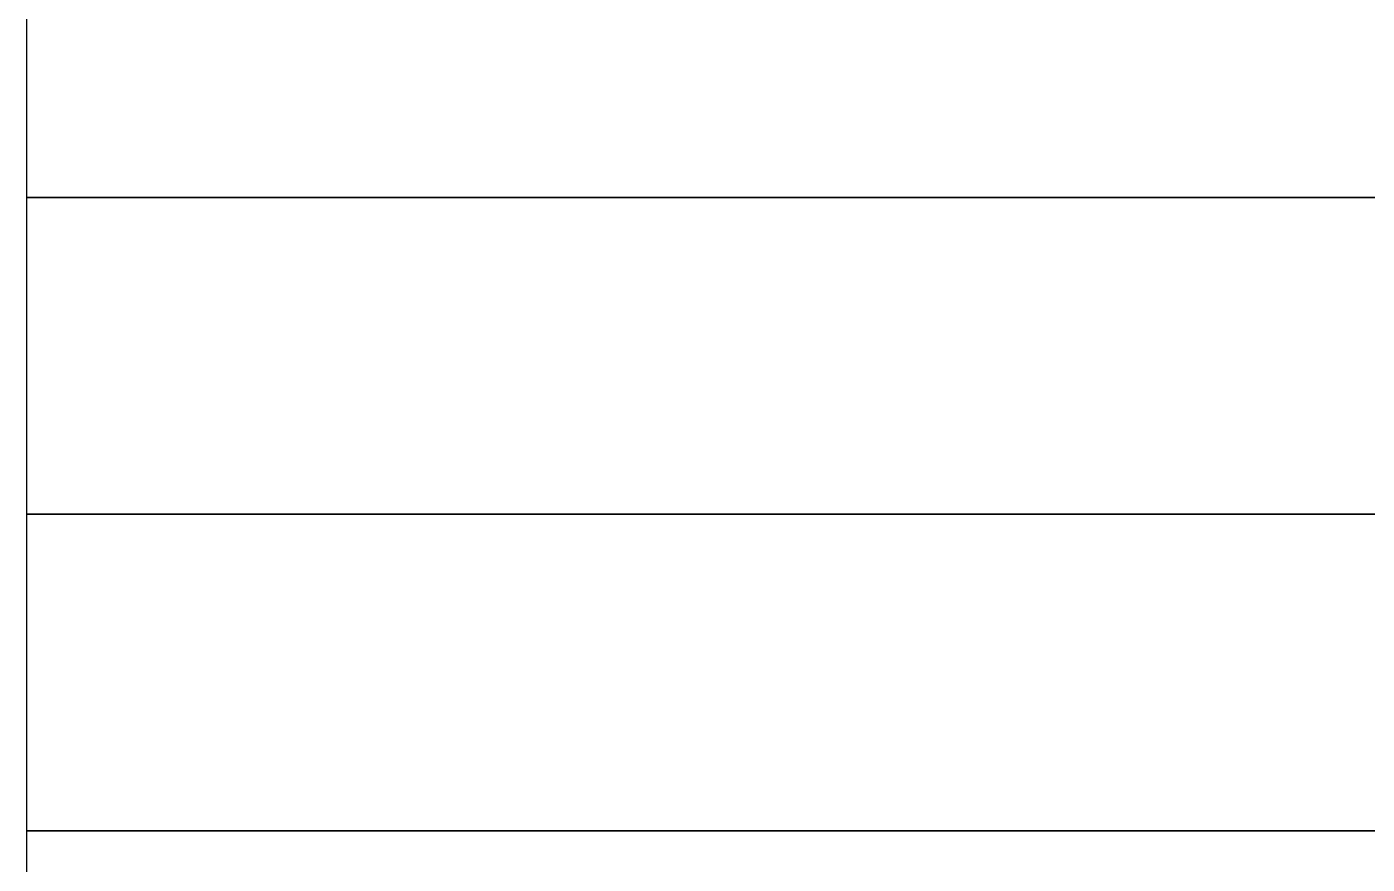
# Model space of a CAD drawing. Extents: x -19 to 297, y 0 to 420.
# Drawn here: x 171.696 to 173.812, y 241.716 to 243.038 of the extents above; entities that cross this region are included whole.
import ezdxf

# ---------------------------------------------------------------- set-up
doc = ezdxf.new("R2010")
doc.units = 0
doc.header["$MEASUREMENT"] = 0
doc.linetypes.add('K5LT_BASIC', pattern=[0])
doc.layers.add('Системный слой', color=7, linetype='Continuous')

# ---------------------------------------------------------------- blocks, each defined once
blk = doc.blocks.new('*U')
at = {"layer": 'Системный слой', "color": 5, "linetype": 'K5LT_BASIC'}
for p, q in [((171.6956, 242.7684), (171.6956, 243.2684)), ((171.6956, 242.2684), (171.6956, 242.7684)), ((171.6956, 242.7684), (175.6956, 242.7684)), ((175.6956, 242.7684), (171.6956, 242.7684)), ((171.6956, 241.7684), (171.6956, 242.2684)), ((171.6956, 242.2684), (175.6956, 242.2684)), ((175.6956, 242.2684), (171.6956, 242.2684)), ((171.6956, 241.2684), (171.6956, 241.7684)), ((171.6956, 241.7684), (175.6956, 241.7684)), ((175.6956, 241.7684), (171.6956, 241.7684))]:
    blk.add_line(p, q, dxfattribs=at)

msp = doc.modelspace()

# ---------------------------------------------------------------- linework, layer by layer
at = {"layer": 'Системный слой', "color": 5, "linetype": 'K5LT_BASIC'}
for p, q in [((171.6956, 234.2684), (171.6956, 248.2688)), ((171.6956, 242.7684), (174.6956, 242.7684)), ((171.6956, 242.7684), (175.6956, 242.7684)), ((171.6956, 242.2684), (174.6956, 242.2684)), ((171.6956, 242.2684), (175.6956, 242.2684)), ((171.6956, 241.7684), (174.6956, 241.7684)), ((171.6956, 241.7684), (175.6956, 241.7684))]:
    msp.add_line(p, q, dxfattribs=at)

# ---------------------------------------------------------------- block references
at = {"layer": 'Системный слой'}
msp.add_blockref('*U', (0, 0), dxfattribs=at)
msp.add_blockref('*U', (0, 0), dxfattribs=at)
msp.add_blockref('*U', (0, 0), dxfattribs=at)
msp.add_blockref('*U', (0, 0), dxfattribs=at)
msp.add_blockref('*U', (0, 0), dxfattribs=at)
msp.add_blockref('*U', (0, 0), dxfattribs=at)
msp.add_blockref('*U', (0, 0), dxfattribs=at)
msp.add_blockref('*U', (0, 0), dxfattribs=at)
msp.add_blockref('*U', (0, 0), dxfattribs=at)
msp.add_blockref('*U', (0, 0), dxfattribs=at)
msp.add_blockref('*U', (0, 0), dxfattribs=at)
msp.add_blockref('*U', (0, 0), dxfattribs=at)
msp.add_blockref('*U', (0, 0), dxfattribs=at)
msp.add_blockref('*U', (0, 0), dxfattribs=at)
msp.add_blockref('*U', (0, 0), dxfattribs=at)
msp.add_blockref('*U', (0, 0), dxfattribs=at)
msp.add_blockref('*U', (0, 0), dxfattribs=at)
msp.add_blockref('*U', (0, 0), dxfattribs=at)
msp.add_blockref('*U', (0, 0), dxfattribs=at)
msp.add_blockref('*U', (0, 0), dxfattribs=at)
msp.add_blockref('*U', (0, 0), dxfattribs=at)
msp.add_blockref('*U', (0, 0), dxfattribs=at)
msp.add_blockref('*U', (0, 0), dxfattribs=at)
msp.add_blockref('*U', (0, 0), dxfattribs=at)
msp.add_blockref('*U', (0, 0), dxfattribs=at)
msp.add_blockref('*U', (0, 0), dxfattribs=at)
msp.add_blockref('*U', (0, 0), dxfattribs=at)
msp.add_blockref('*U', (0, 0), dxfattribs=at)
msp.add_blockref('*U', (0, 0), dxfattribs=at)
msp.add_blockref('*U', (0, 0), dxfattribs=at)
msp.add_blockref('*U', (0, 0), dxfattribs=at)
msp.add_blockref('*U', (0, 0), dxfattribs=at)
msp.add_blockref('*U', (0, 0), dxfattribs=at)
msp.add_blockref('*U', (0, 0), dxfattribs=at)
msp.add_blockref('*U', (0, 0), dxfattribs=at)
msp.add_blockref('*U', (0, 0), dxfattribs=at)
msp.add_blockref('*U', (0, 0), dxfattribs=at)
msp.add_blockref('*U', (0, 0), dxfattribs=at)
msp.add_blockref('*U', (0, 0), dxfattribs=at)
msp.add_blockref('*U', (0, 0), dxfattribs=at)
msp.add_blockref('*U', (0, 0), dxfattribs=at)
msp.add_blockref('*U', (0, 0), dxfattribs=at)
msp.add_blockref('*U', (0, 0), dxfattribs=at)
msp.add_blockref('*U', (0, 0), dxfattribs=at)
msp.add_blockref('*U', (0, 0), dxfattribs=at)
msp.add_blockref('*U', (0, 0), dxfattribs=at)
msp.add_blockref('*U', (0, 0), dxfattribs=at)
msp.add_blockref('*U', (0, 0), dxfattribs=at)
msp.add_blockref('*U', (0, 0), dxfattribs=at)
msp.add_blockref('*U', (0, 0), dxfattribs=at)
msp.add_blockref('*U', (0, 0), dxfattribs=at)
msp.add_blockref('*U', (0, 0), dxfattribs=at)
msp.add_blockref('*U', (0, 0), dxfattribs=at)
msp.add_blockref('*U', (0, 0), dxfattribs=at)
msp.add_blockref('*U', (0, 0), dxfattribs=at)
msp.add_blockref('*U', (0, 0), dxfattribs=at)
msp.add_blockref('*U', (0, 0), dxfattribs=at)
msp.add_blockref('*U', (0, 0), dxfattribs=at)
msp.add_blockref('*U', (0, 0), dxfattribs=at)
msp.add_blockref('*U', (0, 0), dxfattribs=at)
msp.add_blockref('*U', (0, 0), dxfattribs=at)
msp.add_blockref('*U', (0, 0), dxfattribs=at)
msp.add_blockref('*U', (0, 0), dxfattribs=at)
msp.add_blockref('*U', (0, 0), dxfattribs=at)
msp.add_blockref('*U', (0, 0), dxfattribs=at)
msp.add_blockref('*U', (0, 0), dxfattribs=at)
msp.add_blockref('*U', (0, 0), dxfattribs=at)
msp.add_blockref('*U', (0, 0), dxfattribs=at)
msp.add_blockref('*U', (0, 0), dxfattribs=at)
msp.add_blockref('*U', (0, 0), dxfattribs=at)
msp.add_blockref('*U', (0, 0), dxfattribs=at)
msp.add_blockref('*U', (0, 0), dxfattribs=at)
msp.add_blockref('*U', (0, 0), dxfattribs=at)
msp.add_blockref('*U', (0, 0), dxfattribs=at)
msp.add_blockref('*U', (0, 0), dxfattribs=at)
msp.add_blockref('*U', (0, 0), dxfattribs=at)
msp.add_blockref('*U', (0, 0), dxfattribs=at)
msp.add_blockref('*U', (0, 0), dxfattribs=at)
msp.add_blockref('*U', (0, 0), dxfattribs=at)
msp.add_blockref('*U', (0, 0), dxfattribs=at)
msp.add_blockref('*U', (0, 0), dxfattribs=at)
msp.add_blockref('*U', (0, 0), dxfattribs=at)
msp.add_blockref('*U', (0, 0), dxfattribs=at)
msp.add_blockref('*U', (0, 0), dxfattribs=at)
msp.add_blockref('*U', (0, 0), dxfattribs=at)
msp.add_blockref('*U', (0, 0), dxfattribs=at)
msp.add_blockref('*U', (0, 0), dxfattribs=at)
msp.add_blockref('*U', (0, 0), dxfattribs=at)
msp.add_blockref('*U', (0, 0), dxfattribs=at)
msp.add_blockref('*U', (0, 0), dxfattribs=at)
msp.add_blockref('*U', (0, 0), dxfattribs=at)
msp.add_blockref('*U', (0, 0), dxfattribs=at)
msp.add_blockref('*U', (0, 0), dxfattribs=at)
msp.add_blockref('*U', (0, 0), dxfattribs=at)
msp.add_blockref('*U', (0, 0), dxfattribs=at)
msp.add_blockref('*U', (0, 0), dxfattribs=at)
msp.add_blockref('*U', (0, 0), dxfattribs=at)
msp.add_blockref('*U', (0, 0), dxfattribs=at)
msp.add_blockref('*U', (0, 0), dxfattribs=at)
msp.add_blockref('*U', (0, 0), dxfattribs=at)
msp.add_blockref('*U', (0, 0), dxfattribs=at)
msp.add_blockref('*U', (0, 0), dxfattribs=at)
msp.add_blockref('*U', (0, 0), dxfattribs=at)
msp.add_blockref('*U', (0, 0), dxfattribs=at)
msp.add_blockref('*U', (0, 0), dxfattribs=at)
msp.add_blockref('*U', (0, 0), dxfattribs=at)
msp.add_blockref('*U', (0, 0), dxfattribs=at)
msp.add_blockref('*U', (0, 0), dxfattribs=at)
msp.add_blockref('*U', (0, 0), dxfattribs=at)
msp.add_blockref('*U', (0, 0), dxfattribs=at)
msp.add_blockref('*U', (0, 0), dxfattribs=at)
msp.add_blockref('*U', (0, 0), dxfattribs=at)
msp.add_blockref('*U', (0, 0), dxfattribs=at)
msp.add_blockref('*U', (0, 0), dxfattribs=at)
msp.add_blockref('*U', (0, 0), dxfattribs=at)
msp.add_blockref('*U', (0, 0), dxfattribs=at)
msp.add_blockref('*U', (0, 0), dxfattribs=at)
msp.add_blockref('*U', (0, 0), dxfattribs=at)
msp.add_blockref('*U', (0, 0), dxfattribs=at)
msp.add_blockref('*U', (0, 0), dxfattribs=at)
msp.add_blockref('*U', (0, 0), dxfattribs=at)
msp.add_blockref('*U', (0, 0), dxfattribs=at)
msp.add_blockref('*U', (0, 0), dxfattribs=at)
msp.add_blockref('*U', (0, 0), dxfattribs=at)
msp.add_blockref('*U', (0, 0), dxfattribs=at)
msp.add_blockref('*U', (0, 0), dxfattribs=at)
msp.add_blockref('*U', (0, 0), dxfattribs=at)
msp.add_blockref('*U', (0, 0), dxfattribs=at)
msp.add_blockref('*U', (0, 0), dxfattribs=at)
msp.add_blockref('*U', (0, 0), dxfattribs=at)
msp.add_blockref('*U', (0, 0), dxfattribs=at)
msp.add_blockref('*U', (0, 0), dxfattribs=at)
msp.add_blockref('*U', (0, 0), dxfattribs=at)
msp.add_blockref('*U', (0, 0), dxfattribs=at)
msp.add_blockref('*U', (0, 0), dxfattribs=at)
msp.add_blockref('*U', (0, 0), dxfattribs=at)
msp.add_blockref('*U', (0, 0), dxfattribs=at)
msp.add_blockref('*U', (0, 0), dxfattribs=at)
msp.add_blockref('*U', (0, 0), dxfattribs=at)
msp.add_blockref('*U', (0, 0), dxfattribs=at)
msp.add_blockref('*U', (0, 0), dxfattribs=at)
msp.add_blockref('*U', (0, 0), dxfattribs=at)
msp.add_blockref('*U', (0, 0), dxfattribs=at)
msp.add_blockref('*U', (0, 0), dxfattribs=at)
msp.add_blockref('*U', (0, 0), dxfattribs=at)
msp.add_blockref('*U', (0, 0), dxfattribs=at)
msp.add_blockref('*U', (0, 0), dxfattribs=at)
msp.add_blockref('*U', (0, 0), dxfattribs=at)
msp.add_blockref('*U', (0, 0), dxfattribs=at)
msp.add_blockref('*U', (0, 0), dxfattribs=at)
msp.add_blockref('*U', (0, 0), dxfattribs=at)
msp.add_blockref('*U', (0, 0), dxfattribs=at)
msp.add_blockref('*U', (0, 0), dxfattribs=at)
msp.add_blockref('*U', (0, 0), dxfattribs=at)
msp.add_blockref('*U', (0, 0), dxfattribs=at)
msp.add_blockref('*U', (0, 0), dxfattribs=at)
msp.add_blockref('*U', (0, 0), dxfattribs=at)
msp.add_blockref('*U', (0, 0), dxfattribs=at)
msp.add_blockref('*U', (0, 0), dxfattribs=at)
msp.add_blockref('*U', (0, 0), dxfattribs=at)
msp.add_blockref('*U', (0, 0), dxfattribs=at)
msp.add_blockref('*U', (0, 0), dxfattribs=at)
msp.add_blockref('*U', (0, 0), dxfattribs=at)
msp.add_blockref('*U', (0, 0), dxfattribs=at)
msp.add_blockref('*U', (0, 0), dxfattribs=at)
msp.add_blockref('*U', (0, 0), dxfattribs=at)
msp.add_blockref('*U', (0, 0), dxfattribs=at)
msp.add_blockref('*U', (0, 0), dxfattribs=at)
msp.add_blockref('*U', (0, 0), dxfattribs=at)
msp.add_blockref('*U', (0, 0), dxfattribs=at)
msp.add_blockref('*U', (0, 0), dxfattribs=at)
msp.add_blockref('*U', (0, 0), dxfattribs=at)
msp.add_blockref('*U', (0, 0), dxfattribs=at)
msp.add_blockref('*U', (0, 0), dxfattribs=at)
msp.add_blockref('*U', (0, 0), dxfattribs=at)
msp.add_blockref('*U', (0, 0), dxfattribs=at)
msp.add_blockref('*U', (0, 0), dxfattribs=at)
msp.add_blockref('*U', (0, 0), dxfattribs=at)
msp.add_blockref('*U', (0, 0), dxfattribs=at)
msp.add_blockref('*U', (0, 0), dxfattribs=at)
msp.add_blockref('*U', (0, 0), dxfattribs=at)
msp.add_blockref('*U', (0, 0), dxfattribs=at)
msp.add_blockref('*U', (0, 0), dxfattribs=at)
msp.add_blockref('*U', (0, 0), dxfattribs=at)
msp.add_blockref('*U', (0, 0), dxfattribs=at)
msp.add_blockref('*U', (0, 0), dxfattribs=at)
msp.add_blockref('*U', (0, 0), dxfattribs=at)
msp.add_blockref('*U', (0, 0), dxfattribs=at)
msp.add_blockref('*U', (0, 0), dxfattribs=at)
msp.add_blockref('*U', (0, 0), dxfattribs=at)
msp.add_blockref('*U', (0, 0), dxfattribs=at)
msp.add_blockref('*U', (0, 0), dxfattribs=at)
msp.add_blockref('*U', (0, 0), dxfattribs=at)
msp.add_blockref('*U', (0, 0), dxfattribs=at)
msp.add_blockref('*U', (0, 0), dxfattribs=at)
msp.add_blockref('*U', (0, 0), dxfattribs=at)
msp.add_blockref('*U', (0, 0), dxfattribs=at)
msp.add_blockref('*U', (0, 0), dxfattribs=at)
msp.add_blockref('*U', (0, 0), dxfattribs=at)
msp.add_blockref('*U', (0, 0), dxfattribs=at)
msp.add_blockref('*U', (0, 0), dxfattribs=at)
msp.add_blockref('*U', (0, 0), dxfattribs=at)
msp.add_blockref('*U', (0, 0), dxfattribs=at)
msp.add_blockref('*U', (0, 0), dxfattribs=at)
msp.add_blockref('*U', (0, 0), dxfattribs=at)
msp.add_blockref('*U', (0, 0), dxfattribs=at)
msp.add_blockref('*U', (0, 0), dxfattribs=at)
msp.add_blockref('*U', (0, 0), dxfattribs=at)
msp.add_blockref('*U', (0, 0), dxfattribs=at)
msp.add_blockref('*U', (0, 0), dxfattribs=at)
msp.add_blockref('*U', (0, 0), dxfattribs=at)
msp.add_blockref('*U', (0, 0), dxfattribs=at)
msp.add_blockref('*U', (0, 0), dxfattribs=at)
msp.add_blockref('*U', (0, 0), dxfattribs=at)
msp.add_blockref('*U', (0, 0), dxfattribs=at)
msp.add_blockref('*U', (0, 0), dxfattribs=at)
msp.add_blockref('*U', (0, 0), dxfattribs=at)
msp.add_blockref('*U', (0, 0), dxfattribs=at)
msp.add_blockref('*U', (0, 0), dxfattribs=at)
msp.add_blockref('*U', (0, 0), dxfattribs=at)
msp.add_blockref('*U', (0, 0), dxfattribs=at)
msp.add_blockref('*U', (0, 0), dxfattribs=at)
msp.add_blockref('*U', (0, 0), dxfattribs=at)
msp.add_blockref('*U', (0, 0), dxfattribs=at)
msp.add_blockref('*U', (0, 0), dxfattribs=at)
msp.add_blockref('*U', (0, 0), dxfattribs=at)
msp.add_blockref('*U', (0, 0), dxfattribs=at)
msp.add_blockref('*U', (0, 0), dxfattribs=at)
msp.add_blockref('*U', (0, 0), dxfattribs=at)
msp.add_blockref('*U', (0, 0), dxfattribs=at)
msp.add_blockref('*U', (0, 0), dxfattribs=at)
msp.add_blockref('*U', (0, 0), dxfattribs=at)
msp.add_blockref('*U', (0, 0), dxfattribs=at)
msp.add_blockref('*U', (0, 0), dxfattribs=at)
msp.add_blockref('*U', (0, 0), dxfattribs=at)
msp.add_blockref('*U', (0, 0), dxfattribs=at)
msp.add_blockref('*U', (0, 0), dxfattribs=at)
msp.add_blockref('*U', (0, 0), dxfattribs=at)
msp.add_blockref('*U', (0, 0), dxfattribs=at)
msp.add_blockref('*U', (0, 0), dxfattribs=at)
msp.add_blockref('*U', (0, 0), dxfattribs=at)
msp.add_blockref('*U', (0, 0), dxfattribs=at)
msp.add_blockref('*U', (0, 0), dxfattribs=at)
msp.add_blockref('*U', (0, 0), dxfattribs=at)
msp.add_blockref('*U', (0, 0), dxfattribs=at)
msp.add_blockref('*U', (0, 0), dxfattribs=at)
msp.add_blockref('*U', (0, 0), dxfattribs=at)
msp.add_blockref('*U', (0, 0), dxfattribs=at)
msp.add_blockref('*U', (0, 0), dxfattribs=at)
msp.add_blockref('*U', (0, 0), dxfattribs=at)
msp.add_blockref('*U', (0, 0), dxfattribs=at)
msp.add_blockref('*U', (0, 0), dxfattribs=at)
msp.add_blockref('*U', (0, 0), dxfattribs=at)
msp.add_blockref('*U', (0, 0), dxfattribs=at)
msp.add_blockref('*U', (0, 0), dxfattribs=at)
msp.add_blockref('*U', (0, 0), dxfattribs=at)
msp.add_blockref('*U', (0, 0), dxfattribs=at)
msp.add_blockref('*U', (0, 0), dxfattribs=at)
msp.add_blockref('*U', (0, 0), dxfattribs=at)
msp.add_blockref('*U', (0, 0), dxfattribs=at)
msp.add_blockref('*U', (0, 0), dxfattribs=at)
msp.add_blockref('*U', (0, 0), dxfattribs=at)
msp.add_blockref('*U', (0, 0), dxfattribs=at)
msp.add_blockref('*U', (0, 0), dxfattribs=at)
msp.add_blockref('*U', (0, 0), dxfattribs=at)
msp.add_blockref('*U', (0, 0), dxfattribs=at)
msp.add_blockref('*U', (0, 0), dxfattribs=at)
msp.add_blockref('*U', (0, 0), dxfattribs=at)
msp.add_blockref('*U', (0, 0), dxfattribs=at)
msp.add_blockref('*U', (0, 0), dxfattribs=at)
msp.add_blockref('*U', (0, 0), dxfattribs=at)
msp.add_blockref('*U', (0, 0), dxfattribs=at)
msp.add_blockref('*U', (0, 0), dxfattribs=at)
msp.add_blockref('*U', (0, 0), dxfattribs=at)
msp.add_blockref('*U', (0, 0), dxfattribs=at)
msp.add_blockref('*U', (0, 0), dxfattribs=at)
msp.add_blockref('*U', (0, 0), dxfattribs=at)
msp.add_blockref('*U', (0, 0), dxfattribs=at)
msp.add_blockref('*U', (0, 0), dxfattribs=at)
msp.add_blockref('*U', (0, 0), dxfattribs=at)
msp.add_blockref('*U', (0, 0), dxfattribs=at)
msp.add_blockref('*U', (0, 0), dxfattribs=at)
msp.add_blockref('*U', (0, 0), dxfattribs=at)
msp.add_blockref('*U', (0, 0), dxfattribs=at)
msp.add_blockref('*U', (0, 0), dxfattribs=at)
msp.add_blockref('*U', (0, 0), dxfattribs=at)
msp.add_blockref('*U', (0, 0), dxfattribs=at)
msp.add_blockref('*U', (0, 0), dxfattribs=at)
msp.add_blockref('*U', (0, 0), dxfattribs=at)
msp.add_blockref('*U', (0, 0), dxfattribs=at)
msp.add_blockref('*U', (0, 0), dxfattribs=at)
msp.add_blockref('*U', (0, 0), dxfattribs=at)
msp.add_blockref('*U', (0, 0), dxfattribs=at)
msp.add_blockref('*U', (0, 0), dxfattribs=at)
msp.add_blockref('*U', (0, 0), dxfattribs=at)
msp.add_blockref('*U', (0, 0), dxfattribs=at)
msp.add_blockref('*U', (0, 0), dxfattribs=at)
msp.add_blockref('*U', (0, 0), dxfattribs=at)
msp.add_blockref('*U', (0, 0), dxfattribs=at)
msp.add_blockref('*U', (0, 0), dxfattribs=at)
msp.add_blockref('*U', (0, 0), dxfattribs=at)
msp.add_blockref('*U', (0, 0), dxfattribs=at)
msp.add_blockref('*U', (0, 0), dxfattribs=at)
msp.add_blockref('*U', (0, 0), dxfattribs=at)
msp.add_blockref('*U', (0, 0), dxfattribs=at)
msp.add_blockref('*U', (0, 0), dxfattribs=at)
msp.add_blockref('*U', (0, 0), dxfattribs=at)
msp.add_blockref('*U', (0, 0), dxfattribs=at)
msp.add_blockref('*U', (0, 0), dxfattribs=at)
msp.add_blockref('*U', (0, 0), dxfattribs=at)
msp.add_blockref('*U', (0, 0), dxfattribs=at)
msp.add_blockref('*U', (0, 0), dxfattribs=at)
msp.add_blockref('*U', (0, 0), dxfattribs=at)
msp.add_blockref('*U', (0, 0), dxfattribs=at)
msp.add_blockref('*U', (0, 0), dxfattribs=at)
msp.add_blockref('*U', (0, 0), dxfattribs=at)
msp.add_blockref('*U', (0, 0), dxfattribs=at)
msp.add_blockref('*U', (0, 0), dxfattribs=at)
msp.add_blockref('*U', (0, 0), dxfattribs=at)
msp.add_blockref('*U', (0, 0), dxfattribs=at)
msp.add_blockref('*U', (0, 0), dxfattribs=at)
msp.add_blockref('*U', (0, 0), dxfattribs=at)
msp.add_blockref('*U', (0, 0), dxfattribs=at)
msp.add_blockref('*U', (0, 0), dxfattribs=at)
msp.add_blockref('*U', (0, 0), dxfattribs=at)
msp.add_blockref('*U', (0, 0), dxfattribs=at)
msp.add_blockref('*U', (0, 0), dxfattribs=at)
msp.add_blockref('*U', (0, 0), dxfattribs=at)
msp.add_blockref('*U', (0, 0), dxfattribs=at)
msp.add_blockref('*U', (0, 0), dxfattribs=at)
msp.add_blockref('*U', (0, 0), dxfattribs=at)
msp.add_blockref('*U', (0, 0), dxfattribs=at)
msp.add_blockref('*U', (0, 0), dxfattribs=at)
msp.add_blockref('*U', (0, 0), dxfattribs=at)
msp.add_blockref('*U', (0, 0), dxfattribs=at)
msp.add_blockref('*U', (0, 0), dxfattribs=at)
msp.add_blockref('*U', (0, 0), dxfattribs=at)
msp.add_blockref('*U', (0, 0), dxfattribs=at)
msp.add_blockref('*U', (0, 0), dxfattribs=at)
msp.add_blockref('*U', (0, 0), dxfattribs=at)
msp.add_blockref('*U', (0, 0), dxfattribs=at)
msp.add_blockref('*U', (0, 0), dxfattribs=at)
msp.add_blockref('*U', (0, 0), dxfattribs=at)
msp.add_blockref('*U', (0, 0), dxfattribs=at)
msp.add_blockref('*U', (0, 0), dxfattribs=at)
msp.add_blockref('*U', (0, 0), dxfattribs=at)
msp.add_blockref('*U', (0, 0), dxfattribs=at)
msp.add_blockref('*U', (0, 0), dxfattribs=at)
msp.add_blockref('*U', (0, 0), dxfattribs=at)
msp.add_blockref('*U', (0, 0), dxfattribs=at)
msp.add_blockref('*U', (0, 0), dxfattribs=at)
msp.add_blockref('*U', (0, 0), dxfattribs=at)
msp.add_blockref('*U', (0, 0), dxfattribs=at)
msp.add_blockref('*U', (0, 0), dxfattribs=at)
msp.add_blockref('*U', (0, 0), dxfattribs=at)
msp.add_blockref('*U', (0, 0), dxfattribs=at)
msp.add_blockref('*U', (0, 0), dxfattribs=at)
msp.add_blockref('*U', (0, 0), dxfattribs=at)
msp.add_blockref('*U', (0, 0), dxfattribs=at)
msp.add_blockref('*U', (0, 0), dxfattribs=at)
msp.add_blockref('*U', (0, 0), dxfattribs=at)
msp.add_blockref('*U', (0, 0), dxfattribs=at)
msp.add_blockref('*U', (0, 0), dxfattribs=at)
msp.add_blockref('*U', (0, 0), dxfattribs=at)
msp.add_blockref('*U', (0, 0), dxfattribs=at)
msp.add_blockref('*U', (0, 0), dxfattribs=at)
msp.add_blockref('*U', (0, 0), dxfattribs=at)
msp.add_blockref('*U', (0, 0), dxfattribs=at)
msp.add_blockref('*U', (0, 0), dxfattribs=at)
msp.add_blockref('*U', (0, 0), dxfattribs=at)
msp.add_blockref('*U', (0, 0), dxfattribs=at)
msp.add_blockref('*U', (0, 0), dxfattribs=at)
msp.add_blockref('*U', (0, 0), dxfattribs=at)
msp.add_blockref('*U', (0, 0), dxfattribs=at)
msp.add_blockref('*U', (0, 0), dxfattribs=at)
msp.add_blockref('*U', (0, 0), dxfattribs=at)
msp.add_blockref('*U', (0, 0), dxfattribs=at)
msp.add_blockref('*U', (0, 0), dxfattribs=at)
msp.add_blockref('*U', (0, 0), dxfattribs=at)
msp.add_blockref('*U', (0, 0), dxfattribs=at)
msp.add_blockref('*U', (0, 0), dxfattribs=at)
msp.add_blockref('*U', (0, 0), dxfattribs=at)
msp.add_blockref('*U', (0, 0), dxfattribs=at)
msp.add_blockref('*U', (0, 0), dxfattribs=at)
msp.add_blockref('*U', (0, 0), dxfattribs=at)
msp.add_blockref('*U', (0, 0), dxfattribs=at)
msp.add_blockref('*U', (0, 0), dxfattribs=at)
msp.add_blockref('*U', (0, 0), dxfattribs=at)
msp.add_blockref('*U', (0, 0), dxfattribs=at)
msp.add_blockref('*U', (0, 0), dxfattribs=at)
msp.add_blockref('*U', (0, 0), dxfattribs=at)
msp.add_blockref('*U', (0, 0), dxfattribs=at)
msp.add_blockref('*U', (0, 0), dxfattribs=at)
msp.add_blockref('*U', (0, 0), dxfattribs=at)
msp.add_blockref('*U', (0, 0), dxfattribs=at)
msp.add_blockref('*U', (0, 0), dxfattribs=at)
msp.add_blockref('*U', (0, 0), dxfattribs=at)
msp.add_blockref('*U', (0, 0), dxfattribs=at)
msp.add_blockref('*U', (0, 0), dxfattribs=at)
msp.add_blockref('*U', (0, 0), dxfattribs=at)
msp.add_blockref('*U', (0, 0), dxfattribs=at)
msp.add_blockref('*U', (0, 0), dxfattribs=at)
msp.add_blockref('*U', (0, 0), dxfattribs=at)
msp.add_blockref('*U', (0, 0), dxfattribs=at)
msp.add_blockref('*U', (0, 0), dxfattribs=at)
msp.add_blockref('*U', (0, 0), dxfattribs=at)
msp.add_blockref('*U', (0, 0), dxfattribs=at)
msp.add_blockref('*U', (0, 0), dxfattribs=at)
msp.add_blockref('*U', (0, 0), dxfattribs=at)
msp.add_blockref('*U', (0, 0), dxfattribs=at)
msp.add_blockref('*U', (0, 0), dxfattribs=at)
msp.add_blockref('*U', (0, 0), dxfattribs=at)
msp.add_blockref('*U', (0, 0), dxfattribs=at)
msp.add_blockref('*U', (0, 0), dxfattribs=at)
msp.add_blockref('*U', (0, 0), dxfattribs=at)
msp.add_blockref('*U', (0, 0), dxfattribs=at)
msp.add_blockref('*U', (0, 0), dxfattribs=at)
msp.add_blockref('*U', (0, 0), dxfattribs=at)
msp.add_blockref('*U', (0, 0), dxfattribs=at)
msp.add_blockref('*U', (0, 0), dxfattribs=at)
msp.add_blockref('*U', (0, 0), dxfattribs=at)
msp.add_blockref('*U', (0, 0), dxfattribs=at)
msp.add_blockref('*U', (0, 0), dxfattribs=at)
msp.add_blockref('*U', (0, 0), dxfattribs=at)
msp.add_blockref('*U', (0, 0), dxfattribs=at)
msp.add_blockref('*U', (0, 0), dxfattribs=at)
msp.add_blockref('*U', (0, 0), dxfattribs=at)
msp.add_blockref('*U', (0, 0), dxfattribs=at)
msp.add_blockref('*U', (0, 0), dxfattribs=at)
msp.add_blockref('*U', (0, 0), dxfattribs=at)
msp.add_blockref('*U', (0, 0), dxfattribs=at)
msp.add_blockref('*U', (0, 0), dxfattribs=at)
msp.add_blockref('*U', (0, 0), dxfattribs=at)
msp.add_blockref('*U', (0, 0), dxfattribs=at)
msp.add_blockref('*U', (0, 0), dxfattribs=at)
msp.add_blockref('*U', (0, 0), dxfattribs=at)
msp.add_blockref('*U', (0, 0), dxfattribs=at)
msp.add_blockref('*U', (0, 0), dxfattribs=at)
msp.add_blockref('*U', (0, 0), dxfattribs=at)
msp.add_blockref('*U', (0, 0), dxfattribs=at)
msp.add_blockref('*U', (0, 0), dxfattribs=at)
msp.add_blockref('*U', (0, 0), dxfattribs=at)
msp.add_blockref('*U', (0, 0), dxfattribs=at)
msp.add_blockref('*U', (0, 0), dxfattribs=at)
msp.add_blockref('*U', (0, 0), dxfattribs=at)
msp.add_blockref('*U', (0, 0), dxfattribs=at)
msp.add_blockref('*U', (0, 0), dxfattribs=at)
msp.add_blockref('*U', (0, 0), dxfattribs=at)
msp.add_blockref('*U', (0, 0), dxfattribs=at)
msp.add_blockref('*U', (0, 0), dxfattribs=at)

doc.saveas('drawing.dxf')
